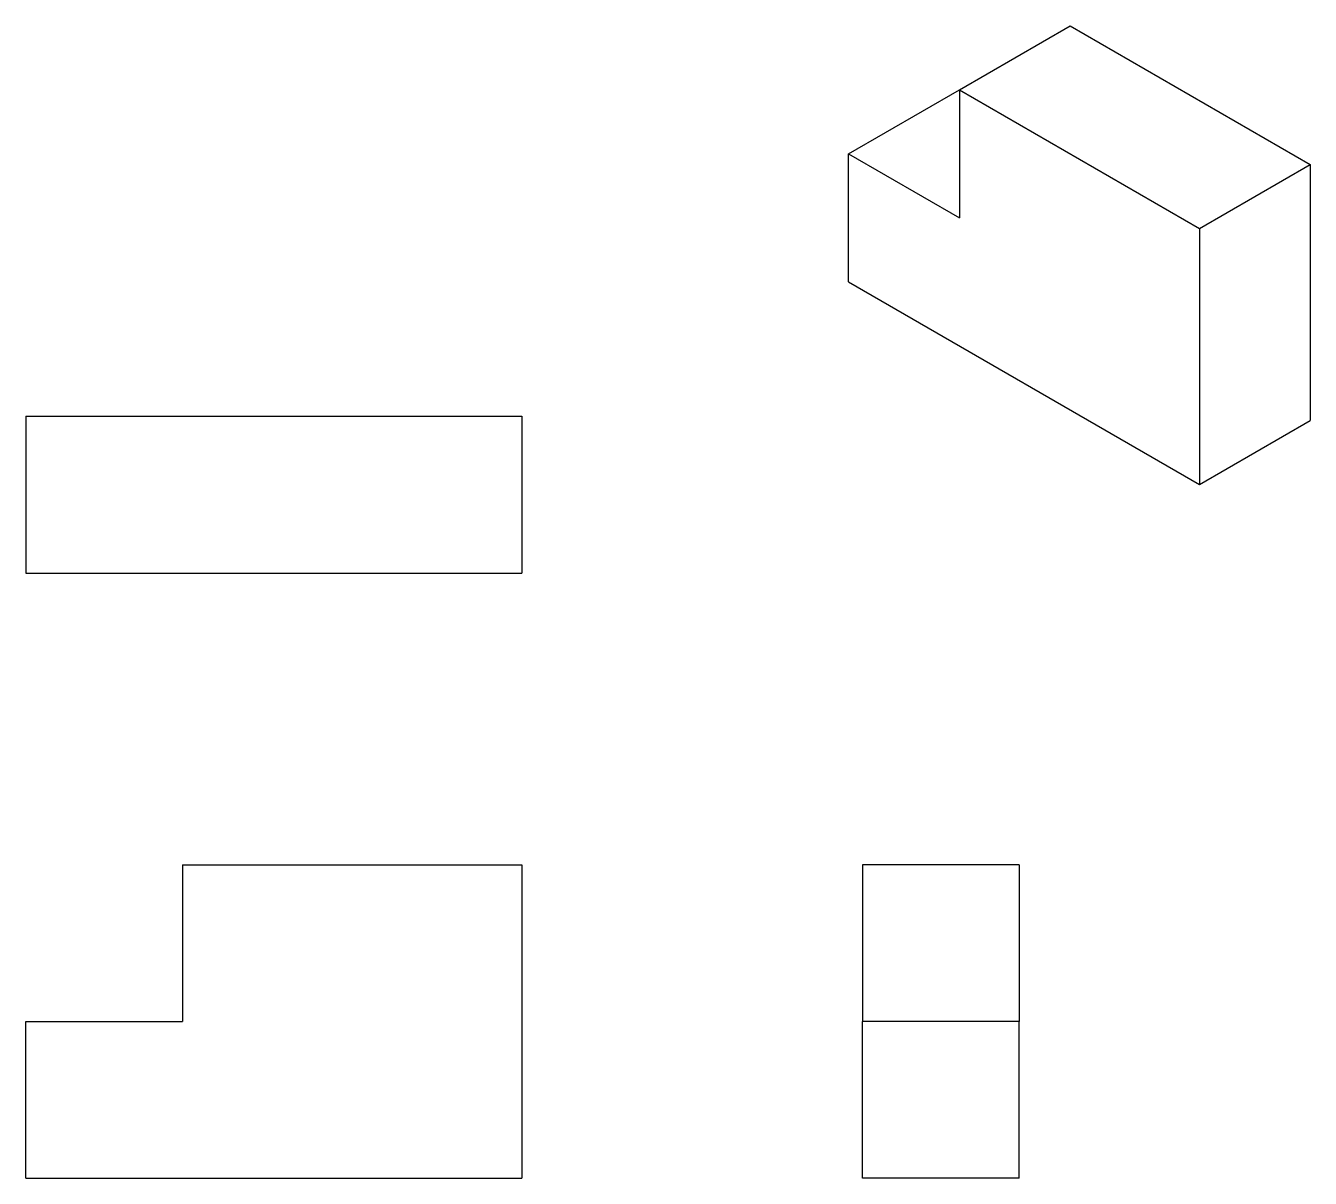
# Model space of a CAD drawing. Header units: millimetres. Extents: x 246.9 to 296.1, y 161.1 to 205.3.
import ezdxf

# ---------------------------------------------------------------- set-up
doc = ezdxf.new("R2010")
doc.units = ezdxf.units.MM

msp = doc.modelspace()

# ---------------------------------------------------------------- linework, layer by layer
at = {"color": 7, "linetype": 'Continuous', "lineweight": 25}
for p, q in [((282.654, 202.804), (286.896, 205.253)), ((286.896, 205.253), (296.089, 199.946)), ((278.411, 200.354), (282.654, 202.803)), ((282.654, 202.804), (291.846, 197.497)), ((282.654, 202.804), (282.654, 197.905)), ((278.411, 195.455), (278.411, 200.354)), ((278.411, 200.354), (282.654, 197.905)), ((291.846, 197.497), (296.089, 199.946)), ((296.089, 199.946), (296.089, 190.148)), ((291.846, 197.497), (291.846, 187.699)), ((278.411, 195.455), (291.846, 187.699)), ((246.906, 190.305), (246.906, 184.305)), ((246.906, 190.305), (265.906, 190.305)), ((265.906, 190.305), (265.906, 184.305)), ((291.846, 187.699), (296.089, 190.148)), ((246.906, 184.305), (265.906, 184.305)), ((252.906, 173.143), (252.906, 167.143)), ((252.906, 173.143), (265.906, 173.143)), ((265.906, 173.143), (265.906, 161.143)), ((284.938, 173.143), (278.938, 173.143)), ((278.938, 173.143), (278.938, 167.143)), ((284.938, 173.143), (284.938, 167.143)), ((246.906, 161.143), (246.906, 167.143)), ((246.906, 167.143), (252.906, 167.143)), ((284.938, 167.143), (278.938, 167.143)), ((278.938, 161.143), (278.938, 167.143)), ((284.938, 161.143), (284.938, 167.143)), ((246.906, 161.143), (265.906, 161.143)), ((284.938, 161.143), (278.938, 161.143))]:
    msp.add_line(p, q, dxfattribs=at)

doc.saveas('drawing.dxf')
